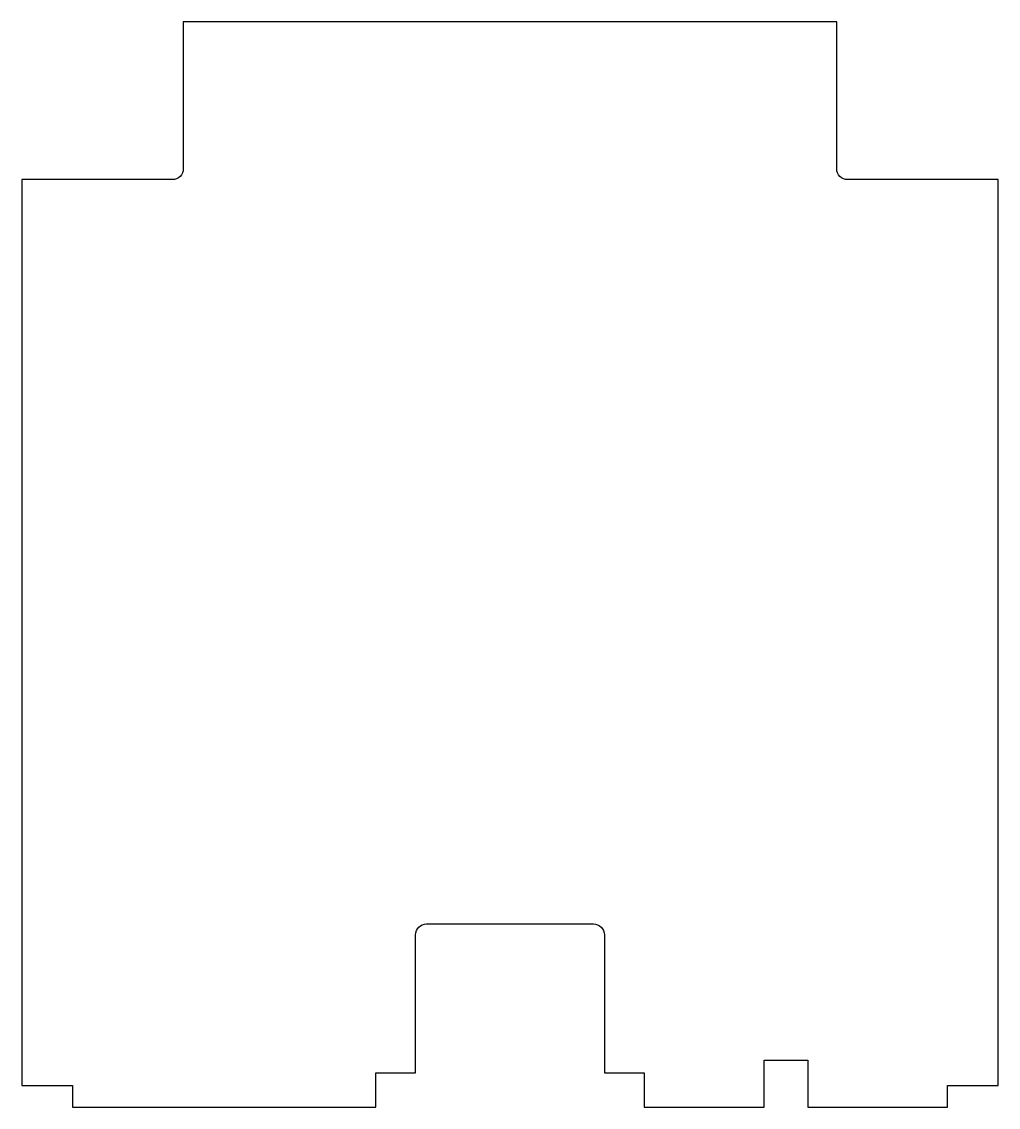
# Model space of a CAD drawing. Header units: millimetres. Extents: x -320 to -51, y -401 to -102.
import ezdxf

# ---------------------------------------------------------------- set-up
doc = ezdxf.new("R2010")
doc.units = ezdxf.units.MM
doc.layers.get('0').update_dxf_attribs({"linetype": 'CONTINUOUS'})

msp = doc.modelspace()

# ---------------------------------------------------------------- linework, layer by layer
msp.add_lwpolyline([(-159.31, -353), (-159.31, -391), (-148.31, -391), (-148.31, -400.5), (-115.31, -400.5), (-115.31, -387.5), (-103.31, -387.5), (-103.31, -400.5), (-64.81, -400.5), (-64.81, -394.5), (-50.81, -394.5), (-50.81, -145), (-92.31, -145, -0.414214), (-95.31, -142), (-95.31, -101.5), (-275.31, -101.5), (-275.31, -142, -0.414214), (-278.31, -145), (-319.81, -145), (-319.81, -394.5), (-305.81, -394.5), (-305.81, -400.5), (-222.31, -400.5), (-222.31, -391), (-211.31, -391), (-211.31, -353, -0.414214), (-208.31, -350), (-162.31, -350, -0.414214)], format="xyb", close=True)
msp.add_lwpolyline([(-159.31, -353), (-159.31, -391), (-148.31, -391), (-148.31, -400.5), (-115.31, -400.5), (-115.31, -387.5), (-103.31, -387.5), (-103.31, -400.5), (-64.81, -400.5), (-64.81, -394.5), (-50.81, -394.5), (-50.81, -145), (-92.31, -145, -0.414214), (-95.31, -142), (-95.31, -101.5), (-275.31, -101.5), (-275.31, -142, -0.414214), (-278.31, -145), (-319.81, -145), (-319.81, -394.5), (-305.81, -394.5), (-305.81, -400.5), (-222.31, -400.5), (-222.31, -391), (-211.31, -391), (-211.31, -353, -0.414214), (-208.31, -350), (-162.31, -350, -0.414214)], format="xyb", close=True)

doc.saveas('drawing.dxf')
